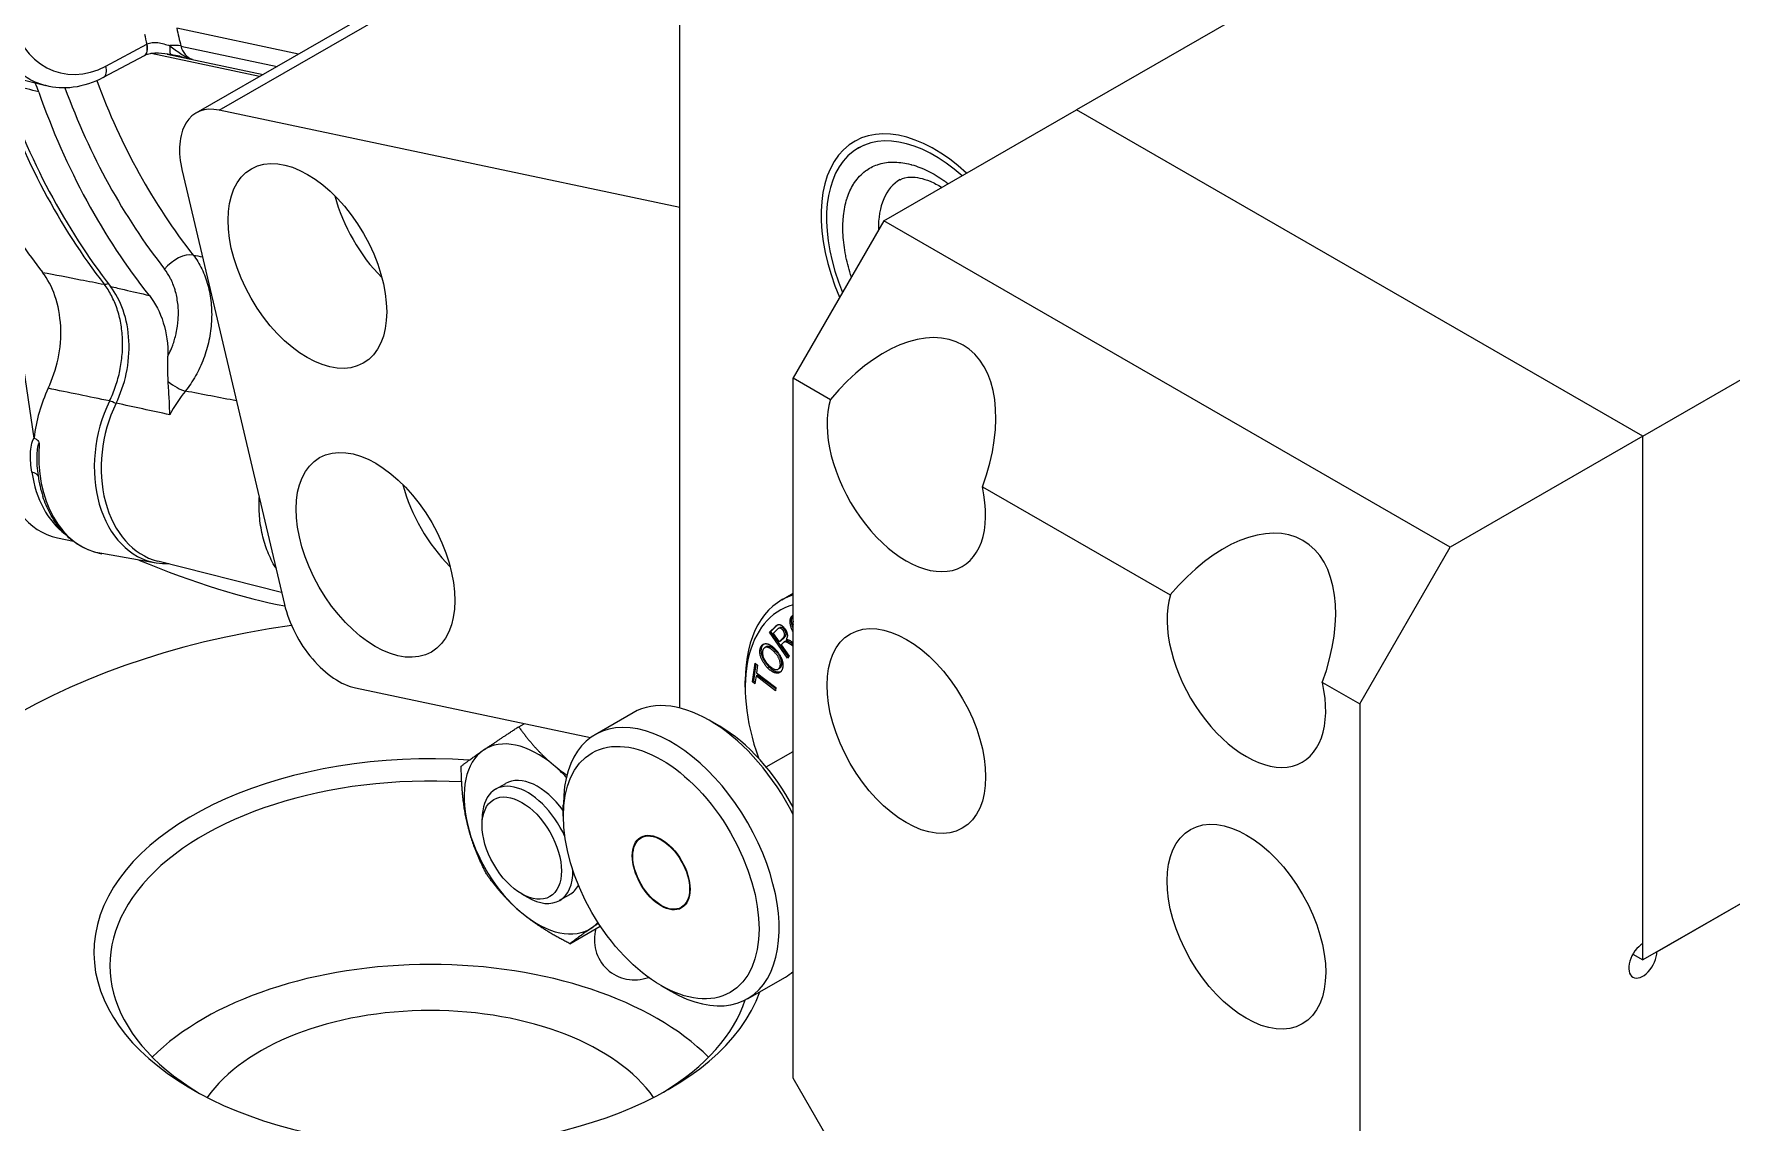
# Model space of a CAD drawing. Header units: millimetres. Extents: x 0 to 7722, y 0 to 5460.
# Drawn here: x 4449.3 to 4555.2, y 3546.8 to 3614.8 of the extents above; entities that cross this region are included whole.
import ezdxf

# ---------------------------------------------------------------- set-up
doc = ezdxf.new("R2010")
doc.units = ezdxf.units.MM
doc.header["$LTSCALE"] = 5
doc.layers.get('0').update_dxf_attribs({"linetype": 'CONTINUOUS'})

# ---------------------------------------------------------------- blocks, each defined once
blk = doc.blocks.new('RWFWFWEWEFWEFWEF')
for p, q in [((-20.86, -61.57), (-20.86, -10.03)), ((-51.03, -24.41), (-39.01, -17.49)), ((-49.6, -24.24), (-37.58, -17.31)), ((14.5, -18.13), (3.89, -24.23)), ((-56.67, -21.49), (-54.12, -20.12)), ((-44.65, -20.74), (-52.25, -19.13)), ((-70.57, -20.17), (-60.43, -22.71)), ((-54.28, -20.84), (-56.84, -22.21)), ((-47.08, -22.14), (-53.84, -20.71)), ((-52.85, -20.74), (-46.85, -22.01)), ((-51.99, -20.24), (-45.98, -21.51)), ((-20.86, -30.31), (-49.6, -24.24)), ((-8.13, -31.16), (3.89, -24.23)), ((39.24, -44.59), (3.89, -24.23)), ((39.24, -44.59), (3.89, -24.23)), ((-9.72, -26.62), (-9.38, -26.42)), ((-51.91, -28.04), (-45.53, -55.1)), ((-63.24, -30.63), (-61.16, -44.72)), ((-8.13, -31.16), (-13.79, -40.95)), ((27.22, -51.52), (-8.13, -31.16)), ((39.24, -44.59), (49.85, -38.49)), ((-13.79, -84.69), (-13.79, -40.95)), ((-13.79, -40.95), (-11.46, -42.3)), ((-56.17, -41.77), (-56.17, -41.77)), ((-61.16, -44.72), (-61.15, -44.72)), ((39.24, -44.59), (27.22, -51.52)), ((39.24, -76.27), (39.24, -44.59)), ((39.24, -77.3), (39.24, -44.59)), ((-1.97, -47.76), (9.75, -54.51)), ((-59.69, -50.95), (-58.7, -51.16)), ((21.57, -61.31), (27.22, -51.52)), ((-53.53, -52.52), (-56.93, -51.93)), ((-53.44, -52.39), (-45.71, -54.34)), ((-14.49, -54.82), (-13.79, -54.41)), ((-15.26, -56.84), (-14.89, -56.48)), ((-15.17, -56.79), (-15.26, -56.84)), ((-14.14, -58.45), (-15.26, -56.84)), ((-15.17, -56.79), (-14.8, -56.43)), ((-14.07, -58.37), (-15.17, -56.79)), ((-14.77, -56.65), (-15.03, -56.91)), ((-15.03, -56.91), (-14.66, -57.44)), ((-14.8, -56.43), (-14.89, -56.48)), ((-14.62, -56.56), (-14.71, -56.61)), ((-14.57, -57.39), (-14.33, -57.16)), ((-14.33, -57.16), (-14.42, -57.21)), ((-14.32, -56.69), (-14.41, -56.74)), ((-13.79, -56.83), (-13.79, -56.83)), ((-15.72, -57.72), (-15.81, -57.77)), ((-15.47, -57.75), (-15.56, -57.81)), ((-14.87, -58.02), (-14.96, -58.07)), ((-14.66, -57.44), (-14.42, -57.21)), ((-14.57, -57.39), (-14.66, -57.44)), ((-14.4, -57.5), (-14.53, -57.63)), ((-14.53, -57.63), (-14.03, -58.34)), ((-14.26, -57.4), (-14.35, -57.45)), ((-14.25, -57.4), (-14.34, -57.45)), ((-13.8, -57.59), (-13.89, -57.64)), ((-13.79, -57.71), (-13.89, -57.64)), ((-13.86, -57.44), (-13.79, -57.48)), ((-13.79, -57.6), (-13.8, -57.59)), ((-16.33, -59.93), (-16.16, -58.77)), ((-16.24, -59.88), (-16.09, -58.83)), ((-16.16, -58.77), (-16, -58.89)), ((-16, -58.89), (-16.07, -59.38)), ((-15.29, -59.01), (-15.38, -59.06)), ((-14.64, -59.1), (-14.73, -59.15)), ((-14.53, -58.97), (-14.62, -59.03)), ((-14.03, -58.34), (-14.14, -58.45)), ((-41.1, -60.32), (-26.44, -63.42)), ((-16.77, -60.28), (-16.77, -59.87)), ((-16.24, -59.88), (-16.33, -59.93)), ((-16.17, -60.06), (-16.33, -59.93)), ((-16.15, -59.95), (-16.24, -59.88)), ((-16.1, -59.57), (-16.17, -60.06)), ((-16.01, -59.52), (-16.1, -59.57)), ((-14.89, -60.49), (-16.1, -59.57)), ((-16.07, -59.38), (-14.86, -60.29)), ((-14.87, -60.38), (-16.01, -59.52)), ((-14.86, -60.29), (-14.89, -60.49)), ((19.24, -59.97), (21.57, -61.31)), ((21.57, -61.31), (21.57, -105.05)), ((-26.15, -63.23), (-23.77, -61.86)), ((-18.37, -62.71), (-18.99, -62.35)), ((-30.91, -62.74), (-30.57, -62.55)), ((-15.47, -65.24), (-13.79, -64.28)), ((-32.36, -66.65), (-31.72, -66.28)), ((-28.13, -68.33), (-28.13, -67.61)), ((-33.19, -68.9), (-33.19, -68.49)), ((49.85, -71.19), (39.24, -77.3)), ((49.85, -71.19), (40.13, -76.79)), ((-30.73, -73.18), (-30.37, -73.38)), ((-28.37, -73.58), (-27.73, -73.22)), ((-27.72, -76.29), (-25.82, -75.19)), ((38.62, -76.94), (39.24, -77.3)), ((-22.04, -78.89), (-21.42, -79.26)), ((-16.64, -79.74), (-14.27, -78.37)), ((-11.67, -88.37), (-13.79, -84.69))]:
    blk.add_line(p, q)
blk.add_arc((-23.69, -76.05), 2.5, 163.6552, 290.4873)
for centre, major_axis, ratio, start_param, end_param in [((-58, -15.82), (1.58, 6.08), 0.754122, 0.611702, 3.75055), ((-54.76, -19.96), (0.473, -0.881), 0.539897, 0, 1.109538), ((-15.34, 0.83), (13.13, 50.6), 0.754121, 2.169061, 2.182565), ((-54.74, -19.95), (0.469, -0.883), 0.534074, 0, 1.111838), ((-53.16, -20.42), (-1.46, -0.3), 0.405545, 5.334468, 5.34232), ((-14.39, 0.59), (-12.83, -49.13), 0.754973, 5.311819, 5.335946), ((-52.44, -19.79), (-0.171, -0.985), 0.185236, 5.195701, 6.283185), ((-142.3, -0.3), (116.21, -25.84), 0.006942, 5.594189, 5.613627), ((-53.05, -20.86), (-1.46, -0.36), 0.381861, 3.811034, 4.368595), ((-50.83, -19.63), (-0.46, -1.43), 0.78196, 5.379875, 6.276634), ((-57.31, -21.32), (0.473, -0.881), 0.539897, 0, 1.109538), ((-28.74, 3.62), (-10.6, -50.16), 0.724502, 5.406236, 5.732782), ((-28.41, 3.55), (10.6, 50.14), 0.724502, 2.262229, 2.593605), ((-65.13, -26.11), (1.49, 5.81), 0.754283, 5.565265, 5.565292), ((-65.13, -26.11), (1.49, 5.81), 0.754283, 5.436619, 5.549154), ((-24.22, 2.7), (12.92, 49.79), 0.754122, 2.297765, 2.62608), ((-24.21, 2.71), (-12.44, -47.93), 0.754121, 5.456328, 5.76151), ((-23.26, 2.46), (12.14, 46.46), 0.755022, 2.318193, 2.62115), ((-48.54, -28.75), (-2.5, 4.33), 0.578093, 5.805153, 7.37595), ((-4.97, -34.86), (-4.99, 8.67), 0.578093, 5.212086, 7.649534), ((-4.97, -34.86), (-4.75, 8.25), 0.578093, 5.239907, 7.619823), ((-3.86, -34.22), (-3.25, 5.64), 0.578093, 0, 0.813629), ((-37.74, -30.31), (3.49, -6.07), 0.578093, 4.278611, 5.146167), ((-32.46, 4.41), (-10.63, -50.3), 0.724502, 5.62001, 5.730774), ((-52.05, -34.42), (1.18, 0.93), 0.569141, 0.458398, 1.981799), ((265.21, 88.77), (-2925.75, 545.07), 0.060077, 1.473628, 1.473829), ((-56.52, -34.73), (-0.395, -0.306), 0.587477, 0.487904, 1.130462), ((-28.41, 3.56), (9.66, 45.73), 0.724502, 2.743567, 2.743568), ((-8.13, -47.48), (4.95, 8.57), 0.576978, 5.003108, 7.565197), ((-30.44, 3.98), (-9.87, -46.72), 0.724502, 5.972433, 5.972435), ((-52.46, -40.78), (1.16, -0.95), 0.344211, 4.707636, 5.649655), ((-55.93, -44.84), (-1.48, -7), 0.724502, 4.389477, 4.846408), ((-51.89, -45.7), (0.9, 4.26), 0.724502, 0.556666, 0.556837), ((-52.23, -45.63), (-0.8, -3.77), 0.724502, 3.606409, 3.60651), ((-48.24, -46.48), (-1.82, -6.79), 0.759817, 4.168466, 4.430051), ((-6.72, -46.66), (3.49, -6.07), 0.578093, 3.639173, 7.360269), ((-52.22, -45.63), (-1.45, -6.86), 0.724502, 4.380674, 6.310713), ((-51.89, -45.7), (-1.42, -6.73), 0.724502, 4.382025, 6.255658), ((-56.15, -42.63), (-0.45, 0.219), 0.224472, 4.581565, 5.524461), ((-55.59, -44.92), (-1.48, -6.99), 0.724502, 4.882539, 6.310713), ((-58.3, -44.35), (0.71, 3.38), 0.724502, 1.918332, 1.918448), ((-58.3, -44.35), (-1.4, -6.6), 0.724502, 5.185319, 6.283185), ((-56.4, -44.75), (-1.4, -6.6), 0.724502, 5.185319, 5.964652), ((-62.38, -47.32), (1.48, 0.22), 0.313961, 0.064361, 0.70272), ((-55.8, -44.87), (-1.46, -6.89), 0.724502, 5.185319, 5.388645), ((-33.49, -48.35), (3.49, -6.07), 0.578093, 4.278611, 5.146167), ((13.08, -59.69), (4.95, 8.57), 0.576978, 5.003108, 7.565197), ((-58.11, -45.59), (17.88, -8.96), 0.23465, 5.024343, 5.605067), ((-9, -64.35), (-5.49, 9.53), 0.578093, 6.163587, 7.070517), ((14.5, -58.88), (3.49, -6.07), 0.578093, 3.639173, 7.360269), ((-42.16, -55.81), (-2.5, 4.33), 0.578093, 1.092764, 2.663561), ((-9.36, -64.55), (-5.23, 9.09), 0.578093, 6.140199, 7.547705), ((-36.42, -76.84), (-36.5, 0), 0.575862, 4.952213, 8.632554), ((-19.02, -70.12), (-4.75, 8.25), 0.578093, 4.610041, 6.283185), ((-36.42, -77.65), (-37.5, 0), 0.575862, 5.50164, 8.606578), ((-29.73, -69.75), (-3.24, 5.63), 0.578093, 5.281555, 6.328752), ((-21.39, -71.48), (-4.75, 8.25), 0.578093, 2.354261, 7.070517), ((-18.39, -69.76), (4.31, -7.48), 0.578093, 1.504148, 2.354261), ((-36.42, -76.84), (-21, 0), 0.575862, 4.596691, 9.221021), ((-29.73, -69.75), (-3.24, 5.63), 0.578093, 0.045567, 1.092764), ((-29.73, -69.75), (-3.24, 5.63), 0.578093, 5.100039, 5.281555), ((-36.42, -77.65), (-20, 0), 0.575862, 4.614867, 7.039842), ((-30.36, -70.12), (-2, 3.47), 0.578093, 4.532771, 7.070517), ((-29.73, -69.75), (-2, 3.47), 0.578093, 4.898396, 6.289602), ((-29.73, -69.75), (3.24, -5.63), 0.578093, 4.234357, 5.281555), ((-30.36, -70.12), (2, -3.47), 0.578093, 5.495853, 7.083977), ((-29.73, -69.75), (2, -3.47), 0.578093, 6.276769, 6.618423), ((-29.73, -69.75), (3.24, -5.63), 0.578093, 5.281555, 6.328752), ((-29.73, -69.75), (3.24, -5.63), 0.578093, 0.045567, 0.176216), ((39.24, -77.3), (-0.62, -1.08), 0.578093, 3.925057, 8.637446), ((-36.42, -89.1), (20, 0), 0.575862, 0.520015, 2.621578), ((-19.02, -70.12), (4.75, -8.25), 0.578093, 0, 0.106216), ((-36.42, -89.1), (-15, 0), 0.575862, 3.522481, 5.902297), ((-36.42, -77.65), (20, 0), 0.575862, 5.526528, 6.09501)]:
    blk.add_ellipse(centre, major_axis=major_axis, ratio=ratio, start_param=start_param, end_param=end_param)
for centre, major_axis in [((-44.1, -33.97), (-3.49, 6.07)), ((-39.85, -52.01), (-3.49, 6.07)), ((-6.72, -63.01), (-3.49, 6.07)), ((-22.02, -71.85), (4.31, -7.48)), ((-30.72, -70.32), (1.75, -3.03)), ((14.5, -75.23), (-3.49, 6.07)), ((-22.02, -71.85), (1.27, -2.21)), ((-22.02, -71.85), (1.25, -2.17))]:
    blk.add_ellipse(centre, major_axis=major_axis, ratio=0.578093)
for points, knots in [([(-60.43, -22.71), (-60.75, -22.63), (-61.06, -22.51), (-61.36, -22.36), (-61.68, -22.19), (-61.98, -21.97), (-62.26, -21.72), (-62.54, -21.47), (-62.79, -21.18), (-63.02, -20.86), (-63.14, -20.7), (-63.24, -20.52), (-63.34, -20.35), (-63.44, -20.17), (-63.53, -19.98), (-63.62, -19.79), (-63.78, -19.41), (-63.92, -19), (-64.02, -18.57), (-64.12, -18.14), (-64.19, -17.69), (-64.22, -17.23), (-64.24, -17.01), (-64.24, -16.78), (-64.24, -16.54), (-64.24, -16.31), (-64.23, -16.07), (-64.21, -15.84), (-64.16, -15.37), (-64.09, -14.9), (-63.98, -14.44), (-63.87, -13.98), (-63.72, -13.51), (-63.55, -13.08), (-63.37, -12.64), (-63.16, -12.22), (-62.93, -11.82), (-62.81, -11.62), (-62.68, -11.43), (-62.55, -11.25), (-62.42, -11.06), (-62.29, -10.88), (-62.14, -10.71), (-62, -10.54), (-61.86, -10.38), (-61.7, -10.23), (-61.55, -10.07), (-61.39, -9.93), (-61.23, -9.79), (-60.9, -9.52), (-60.56, -9.29), (-60.21, -9.09)], [0.1917974, 0.1917974, 0.1917974, 0.1917974, 0.2498378, 0.2498378, 0.2498378, 0.3125, 0.3125, 0.3125, 0.3749511, 0.3749511, 0.3749511, 0.40625, 0.40625, 0.40625, 0.4375, 0.4375, 0.4375, 0.4999216, 0.4999216, 0.4999216, 0.5625, 0.5625, 0.5625, 0.59375, 0.59375, 0.59375, 0.6248946, 0.6248946, 0.6248946, 0.6875, 0.6875, 0.6875, 0.75, 0.75, 0.75, 0.8125, 0.8125, 0.8125, 0.84375, 0.84375, 0.84375, 0.875, 0.875, 0.875, 0.90625, 0.90625, 0.90625, 0.9375, 0.9375, 0.9375, 1, 1, 1, 1]), ([(-54.11, -20.11), (-54.01, -20.06), (-53.9, -20.03), (-53.67, -20.01), (-53.55, -20.01), (-53.3, -20.04), (-53.18, -20.07), (-52.93, -20.14), (-52.81, -20.18), (-52.68, -20.22)], [0, 0, 0, 0, 0.25, 0.25, 0.5, 0.5, 0.75, 0.75, 1, 1, 1, 1]), ([(-54.28, -20.84), (-54.28, -20.84), (-54.28, -20.84), (-54.28, -20.84), (-54.28, -20.83), (-54.28, -20.83), (-54.28, -20.83), (-54.28, -20.83), (-54.28, -20.83), (-54.27, -20.83), (-54.27, -20.83), (-54.27, -20.83)], [4.764766756, 4.764766756, 4.764766756, 4.764766756, 4.766328433, 4.766328433, 4.76789011, 4.76789011, 4.769451787, 4.769451787, 4.771013465, 4.771013465, 4.772575142, 4.772575142, 4.772575142, 4.772575142]), ([(-52.61, -20.77), (-52.87, -20.73), (-53.13, -20.7), (-53.5, -20.68), (-53.6, -20.69), (-53.78, -20.7), (-53.85, -20.71), (-53.97, -20.73), (-54.03, -20.74), (-54.15, -20.78), (-54.22, -20.8), (-54.27, -20.83)], [0, 0, 0, 0, 0.0784693, 0.0784693, 0.1105788, 0.1105788, 0.1342958, 0.1342958, 0.1539751, 0.1539751, 0.1852288, 0.1852288, 0.1852288, 0.1852288]), ([(-52.68, -20.22), (-52.57, -20.3), (-52.46, -20.38), (-52.24, -20.55), (-52.13, -20.63), (-51.9, -20.78), (-51.79, -20.85), (-51.54, -20.97), (-51.42, -21.02), (-51.29, -21.06)], [0, 0, 0, 0, 0.25, 0.25, 0.5, 0.5, 0.75, 0.75, 1, 1, 1, 1]), ([(-52.06, -20.88), (-52.02, -20.89), (-51.98, -20.9), (-51.94, -20.91), (-51.94, -20.91), (-51.93, -20.91), (-51.93, -20.91), (-51.82, -20.94), (-51.72, -20.96), (-51.61, -20.99), (-51.5, -21.01), (-51.4, -21.04), (-51.29, -21.06)], [0.3976713, 0.3976713, 0.3976713, 0.3976713, 0.4930825, 0.4930825, 0.4930825, 0.5, 0.5, 0.5, 0.7457532, 0.7457532, 0.7457532, 1, 1, 1, 1]), ([(-56.84, -22.21), (-57.43, -22.52), (-58.07, -22.73), (-59.29, -22.89), (-59.88, -22.85), (-60.43, -22.71)], [0, 0, 0, 0, 0.2294755, 0.2294755, 0.4375874, 0.4375874, 0.4375874, 0.4375874]), ([(-60.85, -23.1), (-61.35, -22.97), (-61.85, -22.85), (-62.62, -22.65), (-62.88, -22.58), (-63.15, -22.51)], [0, 0, 0, 0, 0.002252707, 0.002252707, 0.003474983, 0.003474983, 0.003474983, 0.003474983]), ([(-10.15, -34.66), (-10.29, -34.24), (-10.4, -33.82), (-10.49, -33.4), (-10.49, -33.37), (-10.5, -33.34), (-10.5, -33.32), (-10.59, -32.87), (-10.65, -32.45), (-10.67, -32.03), (-10.69, -31.64), (-10.69, -31.26), (-10.65, -30.91), (-10.65, -30.88), (-10.65, -30.86), (-10.64, -30.84), (-10.61, -30.46), (-10.53, -30.11), (-10.43, -29.78), (-10.43, -29.76), (-10.42, -29.74), (-10.41, -29.72), (-10.31, -29.41), (-10.18, -29.12), (-10.02, -28.87), (-10, -28.83), (-9.98, -28.8), (-9.95, -28.76), (-9.76, -28.48), (-9.53, -28.24), (-9.27, -28.04), (-9.05, -27.87), (-8.8, -27.74), (-8.53, -27.65), (-8.49, -27.63), (-8.45, -27.62), (-8.41, -27.61), (-8.12, -27.52), (-7.82, -27.48), (-7.49, -27.48), (-7.47, -27.49), (-7.45, -27.49), (-7.43, -27.49), (-7.11, -27.49), (-6.79, -27.54), (-6.45, -27.63), (-6.43, -27.64), (-6.41, -27.64), (-6.39, -27.65), (-6.05, -27.74), (-5.7, -27.88), (-5.36, -28.05)], [0.378396, 0.378396, 0.378396, 0.378396, 0.4335937, 0.4335937, 0.4335937, 0.4375, 0.4375, 0.4375, 0.5, 0.5, 0.5, 0.5585937, 0.5585937, 0.5585937, 0.5625, 0.5625, 0.5625, 0.6210937, 0.6210937, 0.6210937, 0.625, 0.625, 0.625, 0.6796875, 0.6796875, 0.6796875, 0.6875, 0.6875, 0.6875, 0.75, 0.75, 0.75, 0.8046875, 0.8046875, 0.8046875, 0.8125, 0.8125, 0.8125, 0.8710937, 0.8710937, 0.8710937, 0.875, 0.875, 0.875, 0.9335937, 0.9335937, 0.9335937, 0.9375, 0.9375, 0.9375, 1, 1, 1, 1]), ([(-7.1, -28.59), (-6.93, -28.48), (-6.72, -28.42), (-6.11, -28.42), (-5.7, -28.49), (-5, -28.78), (-4.76, -28.91), (-4.5, -29.07)], [3.996575, 3.996575, 3.996575, 3.996575, 4.3107343, 4.3107343, 4.6443136, 4.6443136, 4.8109453, 4.8109453, 4.8109453, 4.8109453]), ([(-5.36, -28.05), (-5.03, -28.21), (-4.7, -28.41), (-4.38, -28.64), (-4.36, -28.65), (-4.33, -28.67), (-4.31, -28.68), (-4.24, -28.73), (-4.17, -28.78), (-4.1, -28.84)], [0, 0, 0, 0, 0.05859375, 0.05859375, 0.05859375, 0.0625, 0.0625, 0.0625, 0.07448334, 0.07448334, 0.07448334, 0.07448334]), ([(-51.23, -33.29), (-51.02, -33.55), (-50.84, -33.84), (-50.61, -34.31), (-50.54, -34.48), (-50.42, -34.81), (-50.36, -34.99), (-50.21, -35.52), (-50.15, -35.89), (-50.07, -36.66), (-50.06, -37.04), (-50.11, -37.83), (-50.16, -38.23), (-50.33, -39.01), (-50.44, -39.39), (-50.65, -39.95), (-50.72, -40.14), (-50.89, -40.5), (-50.98, -40.67), (-51.27, -41.17), (-51.48, -41.49), (-51.72, -41.78)], [0, 0, 0, 0, 0.125, 0.125, 0.1875, 0.1875, 0.25, 0.25, 0.375, 0.375, 0.5, 0.5, 0.625, 0.625, 0.75, 0.75, 0.8125, 0.8125, 0.875, 0.875, 1, 1, 1, 1]), ([(-60.63, -34.37), (-59.83, -34.52), (-59.04, -34.67), (-58.25, -34.83), (-57.76, -34.92), (-57.27, -35.02), (-56.78, -35.11)], [0, 0, 0, 0, 0.003411953, 0.003411953, 0.003411953, 0.005515942, 0.005515942, 0.005515942, 0.005515942]), ([(-60.28, -41.61), (-60, -41.03), (-59.79, -40.41), (-59.52, -39.1), (-59.46, -38.41), (-59.53, -37.07), (-59.65, -36.42), (-60.04, -35.28), (-60.31, -34.79), (-60.63, -34.37)], [-0.8064063, -0.8064063, -0.8064063, -0.8064063, -0.6107114, -0.6107114, -0.4032729, -0.4032729, -0.1957704, -0.1957704, 0, 0, 0, 0]), ([(-52.8, -39.6), (-52.77, -39.55), (-52.75, -39.49), (-52.72, -39.44), (-52.66, -39.3), (-52.6, -39.17), (-52.54, -39.03), (-52.53, -38.99), (-52.52, -38.95), (-52.5, -38.92), (-52.42, -38.68), (-52.35, -38.44), (-52.29, -38.2), (-52.29, -38.19), (-52.29, -38.18), (-52.29, -38.17), (-52.26, -38.02), (-52.23, -37.87), (-52.21, -37.73), (-52.19, -37.63), (-52.18, -37.54), (-52.18, -37.45), (-52.17, -37.39), (-52.17, -37.34), (-52.16, -37.28), (-52.15, -37.14), (-52.15, -36.99), (-52.15, -36.84), (-52.15, -36.8), (-52.15, -36.76), (-52.15, -36.71), (-52.16, -36.61), (-52.16, -36.51), (-52.17, -36.41), (-52.19, -36.27), (-52.21, -36.13), (-52.23, -36), (-52.23, -35.99), (-52.23, -35.99), (-52.23, -35.98), (-52.26, -35.85), (-52.29, -35.71), (-52.32, -35.58), (-52.35, -35.49), (-52.37, -35.41), (-52.4, -35.33), (-52.42, -35.28), (-52.43, -35.23), (-52.45, -35.19), (-52.5, -35.06), (-52.55, -34.94), (-52.61, -34.82), (-52.62, -34.79), (-52.64, -34.75), (-52.66, -34.71), (-52.76, -34.52), (-52.88, -34.34), (-53.01, -34.18)], [0, 0, 0, 0, 0.030689, 0.030689, 0.030689, 0.105262, 0.105262, 0.105262, 0.125, 0.125, 0.125, 0.25, 0.25, 0.25, 0.254374, 0.254374, 0.254374, 0.328935, 0.328935, 0.328935, 0.375, 0.375, 0.375, 0.403495, 0.403495, 0.403495, 0.478067, 0.478067, 0.478067, 0.5, 0.5, 0.5, 0.552626, 0.552626, 0.552626, 0.625, 0.625, 0.625, 0.627188, 0.627188, 0.627188, 0.701758, 0.701758, 0.701758, 0.75, 0.75, 0.75, 0.776302, 0.776302, 0.776302, 0.850881, 0.850881, 0.850881, 0.875, 0.875, 0.875, 1, 1, 1, 1]), ([(-56.44, -42.4), (-56.3, -42.1), (-56.17, -41.8), (-56.07, -41.48), (-56.01, -41.32), (-55.96, -41.16), (-55.92, -41), (-55.87, -40.84), (-55.83, -40.67), (-55.8, -40.51), (-55.77, -40.34), (-55.74, -40.17), (-55.71, -40), (-55.69, -39.84), (-55.67, -39.67), (-55.66, -39.5), (-55.64, -39.34), (-55.63, -39.17), (-55.63, -39), (-55.63, -38.84), (-55.63, -38.68), (-55.64, -38.51), (-55.64, -38.35), (-55.66, -38.18), (-55.68, -38.02), (-55.69, -37.86), (-55.72, -37.7), (-55.75, -37.54), (-55.77, -37.39), (-55.81, -37.23), (-55.85, -37.08), (-55.88, -36.94), (-55.93, -36.79), (-55.97, -36.65), (-55.98, -36.64), (-55.98, -36.64), (-55.98, -36.64), (-56.03, -36.49), (-56.08, -36.35), (-56.14, -36.22), (-56.2, -36.08), (-56.26, -35.95), (-56.33, -35.82), (-56.46, -35.56), (-56.61, -35.33), (-56.78, -35.11)], [0, 0, 0, 0, 0.125345, 0.125345, 0.125345, 0.187972, 0.187972, 0.187972, 0.25, 0.25, 0.25, 0.312974, 0.312974, 0.312974, 0.375676, 0.375676, 0.375676, 0.438376, 0.438376, 0.438376, 0.5, 0.5, 0.5, 0.563418, 0.563418, 0.563418, 0.626121, 0.626121, 0.626121, 0.688821, 0.688821, 0.688821, 0.75, 0.75, 0.75, 0.751338, 0.751338, 0.751338, 0.813531, 0.813531, 0.813531, 0.875546, 0.875546, 0.875546, 1, 1, 1, 1]), ([(-56.04, -42.54), (-55.76, -41.97), (-55.54, -41.34), (-55.26, -40.02), (-55.2, -39.32), (-55.27, -37.97), (-55.39, -37.32), (-55.79, -36.17), (-56.06, -35.67), (-56.38, -35.25)], [0, 0, 0, 0, 0.1973729, 0.1973729, 0.4068221, 0.4068221, 0.6162305, 0.6162305, 0.8135809, 0.8135809, 0.8135809, 0.8135809]), ([(-56.38, -35.25), (-56.1, -35.31), (-55.81, -35.38), (-55.53, -35.45), (-55.01, -35.57), (-54.49, -35.69), (-53.96, -35.81)], [0.00100052, 0.00100052, 0.00100052, 0.00100052, 0.002318177, 0.002318177, 0.002318177, 0.00471967, 0.00471967, 0.00471967, 0.00471967]), ([(-53.96, -35.81), (-53.58, -36.29), (-53.29, -36.87), (-52.89, -38.16), (-52.79, -38.87), (-52.8, -39.6)], [0, 0, 0, 0, 0.2236915, 0.2236915, 0.4473847, 0.4473847, 0.4473847, 0.4473847]), ([(-52.79, -41.18), (-52.8, -40.92), (-52.81, -40.66), (-52.81, -40.13), (-52.81, -39.86), (-52.8, -39.6)], [-0.1593725, -0.1593725, -0.1593725, -0.1593725, -0.0797124, -0.0797124, 0, 0, 0, 0]), ([(-52.69, -43.26), (-52.69, -42.94), (-52.7, -42.61), (-52.72, -42.26), (-52.74, -41.92), (-52.77, -41.56), (-52.79, -41.18)], [0, 0, 0, 0, 0.5, 0.5, 0.5, 1, 1, 1, 1]), ([(-61.3, -46.85), (-61.36, -46.45), (-61.39, -46.07), (-61.37, -45.51), (-61.35, -45.32), (-61.29, -44.99), (-61.23, -44.83), (-61.15, -44.72)], [0, 0, 0, 0, 0.5, 0.5, 0.75, 0.75, 1, 1, 1, 1]), ([(-61.15, -44.72), (-61.08, -44.74), (-61.02, -44.78), (-60.93, -44.86), (-60.91, -44.89), (-60.86, -44.96), (-60.84, -45), (-60.83, -45.05)], [0, 0, 0, 0, 0.5, 0.5, 0.75, 0.75, 1, 1, 1, 1]), ([(-60.83, -45.05), (-60.84, -45.04), (-60.85, -45.04), (-60.86, -45.05), (-60.86, -45.05), (-60.87, -45.06), (-60.87, -45.06), (-60.87, -45.06), (-60.88, -45.07), (-60.88, -45.07), (-60.88, -45.08), (-60.88, -45.08), (-60.89, -45.09), (-60.89, -45.09), (-60.89, -45.09), (-60.89, -45.1), (-60.89, -45.1), (-60.9, -45.11), (-60.9, -45.11), (-60.9, -45.12), (-60.91, -45.14), (-60.91, -45.15), (-60.91, -45.16), (-60.92, -45.18), (-60.92, -45.19), (-60.92, -45.2), (-60.93, -45.21), (-60.93, -45.21), (-60.93, -45.22), (-60.93, -45.22), (-60.93, -45.22), (-60.93, -45.23), (-60.93, -45.23), (-60.93, -45.23), (-60.94, -45.25), (-60.94, -45.27), (-60.94, -45.29), (-60.94, -45.29), (-60.94, -45.29), (-60.94, -45.3), (-60.95, -45.31), (-60.95, -45.33), (-60.95, -45.35), (-60.96, -45.37), (-60.96, -45.39), (-60.96, -45.42), (-60.96, -45.44), (-60.97, -45.47), (-60.97, -45.49), (-60.97, -45.51), (-60.97, -45.53), (-60.97, -45.54), (-60.98, -45.64), (-60.99, -45.73), (-60.99, -45.83), (-60.99, -45.89), (-60.99, -45.96), (-60.99, -46.02), (-60.99, -46.06), (-60.99, -46.1), (-60.99, -46.13), (-60.99, -46.24), (-60.98, -46.34), (-60.98, -46.44), (-60.96, -46.65), (-60.94, -46.86), (-60.91, -47.07)], [0, 0, 0, 0, 0.020983, 0.020983, 0.020983, 0.03125, 0.03125, 0.03125, 0.039062, 0.039062, 0.039062, 0.047119, 0.047119, 0.047119, 0.052959, 0.052959, 0.052959, 0.0625, 0.0625, 0.0625, 0.081055, 0.081055, 0.081055, 0.103027, 0.103027, 0.103027, 0.114014, 0.114014, 0.114014, 0.119507, 0.119507, 0.119507, 0.125, 0.125, 0.125, 0.150712, 0.150712, 0.150712, 0.15625, 0.15625, 0.15625, 0.179687, 0.179687, 0.179687, 0.214844, 0.214844, 0.214844, 0.25, 0.25, 0.25, 0.274786, 0.274786, 0.274786, 0.410639, 0.410639, 0.410639, 0.5, 0.5, 0.5, 0.553767, 0.553767, 0.553767, 0.700393, 0.700393, 0.700393, 1, 1, 1, 1]), ([(-56.93, -51.93), (-57.26, -51.88), (-57.59, -51.78), (-58.21, -51.5), (-58.5, -51.32), (-59.05, -50.89), (-59.31, -50.64), (-59.77, -50.08), (-59.97, -49.77), (-60.33, -49.1), (-60.48, -48.74), (-60.61, -48.36)], [3.6899688, 3.6899688, 3.6899688, 3.6899688, 3.8743824, 3.8743824, 4.058796, 4.058796, 4.2432096, 4.2432096, 4.4276232, 4.4276232, 4.6120368, 4.6120368, 4.6120368, 4.6120368]), ([(-46.06, -52.83), (-46.12, -52.74), (-46.18, -52.65), (-46.23, -52.56), (-46.31, -52.4), (-46.39, -52.24), (-46.47, -52.08), (-46.61, -51.75), (-46.74, -51.4), (-46.84, -51.03), (-46.89, -50.85), (-46.93, -50.66), (-46.97, -50.47), (-47, -50.28), (-47.03, -50.08), (-47.06, -49.89), (-47.1, -49.5), (-47.12, -49.1), (-47.11, -48.69), (-47.11, -48.6), (-47.11, -48.52), (-47.1, -48.43)], [0.4499108, 0.4499108, 0.4499108, 0.4499108, 0.46875, 0.46875, 0.46875, 0.4999009, 0.4999009, 0.4999009, 0.5625, 0.5625, 0.5625, 0.59375, 0.59375, 0.59375, 0.6249901, 0.6249901, 0.6249901, 0.6875, 0.6875, 0.6875, 0.7008453, 0.7008453, 0.7008453, 0.7008453]), ([(-13.79, -56.83), (-13.8, -56.81), (-13.82, -56.77), (-13.85, -56.71), (-13.87, -56.64), (-13.9, -56.58), (-13.92, -56.52), (-13.93, -56.46), (-13.95, -56.4), (-13.96, -56.34), (-13.97, -56.28), (-13.97, -56.22), (-13.97, -56.17), (-13.97, -56.12), (-13.97, -56.07), (-13.96, -56.03), (-13.95, -55.99), (-13.93, -55.95), (-13.92, -55.91), (-13.9, -55.88), (-13.87, -55.85), (-13.85, -55.82), (-13.82, -55.79), (-13.8, -55.78), (-13.79, -55.77), (-13.79, -55.77)], [0, 0, 0, 0, 0.0461506, 0.0913405, 0.135793, 0.1794691, 0.2229806, 0.2657771, 0.3084822, 0.3512629, 0.3932601, 0.4344384, 0.4750145, 0.5148902, 0.5542768, 0.5938573, 0.6336292, 0.6735891, 0.7135959, 0.7536793, 0.7934942, 0.8337602, 0.8744396, 0.9155544, 0.9163264, 0.9163264, 0.9163264, 0.9163264]), ([(-13.79, -56.58), (-13.79, -56.56), (-13.81, -56.52), (-13.83, -56.47), (-13.84, -56.41), (-13.86, -56.35), (-13.87, -56.29), (-13.88, -56.23), (-13.88, -56.17), (-13.89, -56.12), (-13.88, -56.07), (-13.88, -56.02), (-13.87, -55.98), (-13.86, -55.94), (-13.84, -55.9), (-13.83, -55.86), (-13.81, -55.83), (-13.79, -55.81), (-13.79, -55.8)], [0.1440571, 0.1440571, 0.1440571, 0.1440571, 0.1794691, 0.2229806, 0.2657771, 0.3084822, 0.3512629, 0.3932601, 0.4344384, 0.4750145, 0.5148902, 0.5542768, 0.5938573, 0.6336292, 0.6735891, 0.7135959, 0.7536793, 0.7854005, 0.7854005, 0.7854005, 0.7854005]), ([(-14.89, -56.48), (-14.88, -56.47), (-14.87, -56.45), (-14.84, -56.43), (-14.81, -56.41), (-14.79, -56.39), (-14.76, -56.38), (-14.74, -56.37), (-14.72, -56.36), (-14.69, -56.36), (-14.65, -56.35), (-14.6, -56.37), (-14.55, -56.39), (-14.49, -56.42), (-14.44, -56.46), (-14.39, -56.51), (-14.34, -56.57), (-14.31, -56.61), (-14.29, -56.63)], [0, 0, 0, 0, 0.06328, 0.12241, 0.177995, 0.229764, 0.277789, 0.322516, 0.363568, 0.40163, 0.473211, 0.544145, 0.616433, 0.692154, 0.76892, 0.844914, 0.921469, 1, 1, 1, 1]), ([(-14.8, -56.43), (-14.79, -56.42), (-14.78, -56.4), (-14.75, -56.38), (-14.74, -56.37), (-14.73, -56.37)], [0, 0, 0, 0, 0.0632805, 0.1224105, 0.1540432, 0.1540432, 0.1540432, 0.1540432]), ([(-14.41, -56.74), (-14.41, -56.73), (-14.42, -56.71), (-14.45, -56.69), (-14.47, -56.67), (-14.49, -56.65), (-14.51, -56.63), (-14.53, -56.61), (-14.56, -56.6), (-14.58, -56.59), (-14.6, -56.59), (-14.63, -56.58), (-14.65, -56.59), (-14.67, -56.59), (-14.7, -56.6), (-14.72, -56.62), (-14.74, -56.63), (-14.76, -56.65), (-14.77, -56.65)], [0, 0, 0, 0, 0.057429, 0.111686, 0.165204, 0.218217, 0.270276, 0.322842, 0.376739, 0.432302, 0.489875, 0.549633, 0.612547, 0.679897, 0.751989, 0.8286, 0.911401, 1, 1, 1, 1]), ([(-14.32, -56.69), (-14.32, -56.68), (-14.34, -56.66), (-14.36, -56.64), (-14.38, -56.61), (-14.4, -56.59), (-14.42, -56.58), (-14.44, -56.56), (-14.47, -56.55), (-14.49, -56.54), (-14.51, -56.54), (-14.54, -56.53), (-14.56, -56.54), (-14.58, -56.54), (-14.6, -56.55), (-14.61, -56.55), (-14.62, -56.56)], [0, 0, 0, 0, 0.057429, 0.1116857, 0.1652037, 0.2182166, 0.2702763, 0.3228418, 0.3767385, 0.4323016, 0.4898751, 0.5496333, 0.6125471, 0.6798967, 0.7519892, 0.7912963, 0.7912963, 0.7912963, 0.7912963]), ([(-14.42, -57.21), (-14.41, -57.2), (-14.39, -57.18), (-14.36, -57.14), (-14.34, -57.1), (-14.32, -57.07), (-14.32, -57.03), (-14.31, -56.99), (-14.32, -56.95), (-14.33, -56.91), (-14.34, -56.86), (-14.36, -56.82), (-14.38, -56.78), (-14.4, -56.75), (-14.41, -56.74)], [0, 0, 0, 0, 0.12717, 0.239195, 0.338372, 0.424783, 0.502247, 0.576182, 0.647858, 0.719799, 0.790999, 0.860055, 0.929264, 1, 1, 1, 1]), ([(-14.33, -57.16), (-14.32, -57.15), (-14.3, -57.12), (-14.27, -57.09), (-14.25, -57.05), (-14.23, -57.02), (-14.23, -56.98), (-14.22, -56.94), (-14.23, -56.9), (-14.24, -56.85), (-14.25, -56.81), (-14.27, -56.77), (-14.29, -56.73), (-14.31, -56.7), (-14.32, -56.69)], [0, 0, 0, 0, 0.12717, 0.239195, 0.338372, 0.424783, 0.502247, 0.576182, 0.647858, 0.719799, 0.790999, 0.860055, 0.929264, 1, 1, 1, 1]), ([(-14.29, -56.63), (-14.28, -56.64), (-14.26, -56.67), (-14.24, -56.71), (-14.22, -56.76), (-14.2, -56.8), (-14.18, -56.84), (-14.17, -56.89), (-14.16, -56.93), (-14.15, -56.97), (-14.14, -57.02), (-14.14, -57.06), (-14.15, -57.1), (-14.15, -57.14), (-14.17, -57.18), (-14.18, -57.22), (-14.2, -57.26), (-14.21, -57.28), (-14.22, -57.3)], [0, 0, 0, 0, 0.06021, 0.118521, 0.175229, 0.231126, 0.286171, 0.341651, 0.397323, 0.454606, 0.513193, 0.573353, 0.635726, 0.700886, 0.76959, 0.84205, 0.918982, 1, 1, 1, 1]), ([(-13.79, -56.15), (-13.79, -56.15), (-13.79, -56.17), (-13.8, -56.21), (-13.8, -56.27), (-13.8, -56.32), (-13.79, -56.36), (-13.79, -56.38)], [0.3791089, 0.3791089, 0.3791089, 0.3791089, 0.3983682, 0.4561422, 0.5149719, 0.575208, 0.6191991, 0.6191991, 0.6191991, 0.6191991]), ([(-15.38, -59.06), (-15.41, -59.03), (-15.46, -58.98), (-15.53, -58.89), (-15.59, -58.8), (-15.65, -58.72), (-15.7, -58.63), (-15.74, -58.54), (-15.78, -58.46), (-15.81, -58.37), (-15.84, -58.28), (-15.85, -58.2), (-15.86, -58.12), (-15.87, -58.04), (-15.86, -57.97), (-15.85, -57.9), (-15.83, -57.83), (-15.82, -57.79), (-15.81, -57.77)], [0, 0, 0, 0, 0.075265, 0.14657, 0.214534, 0.279657, 0.342509, 0.403627, 0.464055, 0.524029, 0.583286, 0.641479, 0.698791, 0.756351, 0.814557, 0.874149, 0.935964, 1, 1, 1, 1]), ([(-15.81, -57.77), (-15.8, -57.76), (-15.79, -57.73), (-15.77, -57.7), (-15.74, -57.66), (-15.72, -57.64), (-15.69, -57.61), (-15.66, -57.59), (-15.62, -57.58), (-15.59, -57.56), (-15.55, -57.56), (-15.51, -57.55), (-15.48, -57.55), (-15.43, -57.56), (-15.39, -57.56), (-15.35, -57.58), (-15.31, -57.59), (-15.26, -57.62), (-15.21, -57.64), (-15.17, -57.67), (-15.12, -57.7), (-15.07, -57.74), (-15.03, -57.78), (-14.98, -57.82), (-14.93, -57.86), (-14.9, -57.9), (-14.88, -57.91)], [0, 0, 0, 0, 0.043133, 0.085299, 0.126664, 0.167617, 0.208293, 0.248612, 0.289247, 0.329817, 0.370186, 0.410257, 0.449803, 0.48927, 0.528853, 0.568786, 0.609263, 0.650466, 0.69215, 0.734036, 0.776449, 0.819456, 0.863201, 0.907611, 0.953241, 1, 1, 1, 1]), ([(-15.29, -59.01), (-15.32, -58.98), (-15.37, -58.92), (-15.44, -58.84), (-15.5, -58.75), (-15.56, -58.67), (-15.61, -58.58), (-15.65, -58.49), (-15.69, -58.4), (-15.72, -58.32), (-15.75, -58.23), (-15.76, -58.15), (-15.77, -58.07), (-15.78, -57.99), (-15.77, -57.92), (-15.76, -57.85), (-15.74, -57.78), (-15.73, -57.74), (-15.72, -57.72)], [0, 0, 0, 0, 0.075265, 0.14657, 0.214534, 0.279657, 0.342509, 0.403627, 0.464055, 0.524029, 0.583286, 0.641479, 0.698791, 0.756351, 0.814557, 0.874149, 0.935964, 1, 1, 1, 1]), ([(-15.72, -57.72), (-15.71, -57.7), (-15.7, -57.68), (-15.68, -57.64), (-15.65, -57.61), (-15.63, -57.59), (-15.62, -57.58), (-15.61, -57.57)], [0, 0, 0, 0, 0.0431329, 0.085299, 0.1266643, 0.1676166, 0.1886125, 0.1886125, 0.1886125, 0.1886125]), ([(-15.66, -57.92), (-15.67, -57.94), (-15.68, -57.97), (-15.69, -58.01), (-15.7, -58.06), (-15.7, -58.11), (-15.7, -58.16), (-15.69, -58.22), (-15.68, -58.28), (-15.67, -58.34), (-15.65, -58.41), (-15.62, -58.47), (-15.58, -58.54), (-15.54, -58.61), (-15.49, -58.68), (-15.44, -58.75), (-15.37, -58.83), (-15.33, -58.87), (-15.31, -58.9)], [0, 0, 0, 0, 0.056283, 0.110902, 0.164521, 0.217626, 0.270634, 0.324165, 0.378684, 0.434708, 0.492202, 0.551732, 0.614402, 0.680996, 0.751978, 0.828691, 0.911152, 1, 1, 1, 1]), ([(-14.96, -58.07), (-14.97, -58.06), (-15, -58.03), (-15.03, -58), (-15.07, -57.96), (-15.11, -57.93), (-15.15, -57.9), (-15.18, -57.88), (-15.22, -57.85), (-15.25, -57.83), (-15.29, -57.81), (-15.32, -57.8), (-15.35, -57.79), (-15.39, -57.78), (-15.42, -57.78), (-15.45, -57.78), (-15.47, -57.78), (-15.5, -57.78), (-15.53, -57.79), (-15.55, -57.8), (-15.57, -57.81), (-15.59, -57.83), (-15.61, -57.85), (-15.63, -57.87), (-15.65, -57.9), (-15.66, -57.91), (-15.66, -57.92)], [0, 0, 0, 0, 0.050478, 0.09937, 0.146911, 0.193296, 0.238063, 0.282105, 0.325238, 0.367472, 0.408881, 0.449402, 0.489165, 0.528407, 0.567323, 0.605819, 0.64474, 0.684029, 0.723168, 0.76237, 0.800932, 0.840138, 0.879088, 0.918656, 0.959064, 1, 1, 1, 1]), ([(-14.87, -58.02), (-14.88, -58.01), (-14.91, -57.98), (-14.94, -57.94), (-14.98, -57.91), (-15.02, -57.88), (-15.06, -57.85), (-15.09, -57.82), (-15.13, -57.8), (-15.16, -57.78), (-15.2, -57.76), (-15.23, -57.75), (-15.26, -57.74), (-15.3, -57.73), (-15.33, -57.72), (-15.36, -57.72), (-15.38, -57.72), (-15.41, -57.73), (-15.44, -57.74), (-15.46, -57.75), (-15.47, -57.75), (-15.47, -57.75)], [0, 0, 0, 0, 0.0504778, 0.0993705, 0.1469108, 0.1932962, 0.2380628, 0.2821047, 0.3252381, 0.3674716, 0.4088811, 0.449402, 0.4891654, 0.5284065, 0.567323, 0.6058187, 0.6447396, 0.6840288, 0.7231678, 0.7623696, 0.7797127, 0.7797127, 0.7797127, 0.7797127]), ([(-14.62, -59.03), (-14.62, -59.01), (-14.6, -58.98), (-14.59, -58.93), (-14.58, -58.88), (-14.58, -58.83), (-14.59, -58.77), (-14.59, -58.72), (-14.61, -58.66), (-14.62, -58.59), (-14.65, -58.53), (-14.68, -58.46), (-14.71, -58.4), (-14.75, -58.33), (-14.79, -58.27), (-14.84, -58.2), (-14.9, -58.14), (-14.94, -58.1), (-14.96, -58.07)], [0, 0, 0, 0, 0.06132, 0.120272, 0.17774, 0.234188, 0.290058, 0.3462, 0.40356, 0.462433, 0.522164, 0.582865, 0.644953, 0.709421, 0.776591, 0.847022, 0.921435, 1, 1, 1, 1]), ([(-14.88, -57.91), (-14.87, -57.93), (-14.84, -57.96), (-14.79, -58.02), (-14.75, -58.07), (-14.71, -58.13), (-14.67, -58.18), (-14.63, -58.24), (-14.6, -58.3), (-14.57, -58.36), (-14.54, -58.41), (-14.51, -58.47), (-14.49, -58.53), (-14.47, -58.59), (-14.45, -58.64), (-14.44, -58.7), (-14.43, -58.76), (-14.42, -58.81), (-14.42, -58.86), (-14.42, -58.91), (-14.42, -58.96), (-14.43, -59.01), (-14.44, -59.06), (-14.45, -59.1), (-14.46, -59.14), (-14.47, -59.17), (-14.48, -59.18)], [0, 0, 0, 0, 0.0476, 0.093853, 0.139258, 0.183618, 0.227408, 0.270628, 0.313672, 0.356264, 0.398476, 0.439701, 0.480145, 0.520027, 0.559831, 0.599539, 0.639382, 0.679594, 0.719847, 0.75995, 0.79957, 0.839213, 0.87883, 0.918815, 0.959058, 1, 1, 1, 1]), ([(-14.53, -58.97), (-14.53, -58.96), (-14.51, -58.93), (-14.5, -58.88), (-14.49, -58.83), (-14.49, -58.78), (-14.5, -58.72), (-14.5, -58.66), (-14.52, -58.6), (-14.53, -58.54), (-14.56, -58.48), (-14.59, -58.41), (-14.62, -58.35), (-14.66, -58.28), (-14.7, -58.22), (-14.75, -58.15), (-14.81, -58.09), (-14.85, -58.04), (-14.87, -58.02)], [0, 0, 0, 0, 0.06132, 0.120272, 0.17774, 0.234188, 0.290058, 0.3462, 0.40356, 0.462433, 0.522164, 0.582865, 0.644953, 0.709421, 0.776591, 0.847022, 0.921435, 1, 1, 1, 1]), ([(-14.34, -57.45), (-14.34, -57.45), (-14.35, -57.46), (-14.37, -57.47), (-14.38, -57.48), (-14.4, -57.5), (-14.4, -57.5)], [0, 0, 0, 0, 0.179832, 0.405355, 0.678148, 1, 1, 1, 1]), ([(-13.89, -57.64), (-13.9, -57.63), (-13.93, -57.62), (-13.96, -57.59), (-13.99, -57.57), (-14.02, -57.56), (-14.05, -57.54), (-14.08, -57.52), (-14.1, -57.51), (-14.13, -57.49), (-14.16, -57.48), (-14.2, -57.46), (-14.23, -57.45), (-14.26, -57.44), (-14.28, -57.44), (-14.3, -57.44), (-14.32, -57.44), (-14.33, -57.45), (-14.34, -57.45)], [0, 0, 0, 0, 0.079381, 0.15389, 0.223746, 0.290099, 0.351599, 0.408261, 0.460866, 0.509424, 0.596639, 0.673876, 0.741005, 0.799103, 0.851922, 0.902793, 0.952035, 1, 1, 1, 1]), ([(-13.8, -57.59), (-13.81, -57.58), (-13.84, -57.56), (-13.87, -57.54), (-13.9, -57.52), (-13.93, -57.5), (-13.96, -57.49), (-13.99, -57.47), (-14.01, -57.46), (-14.04, -57.44), (-14.07, -57.42), (-14.11, -57.41), (-14.14, -57.4), (-14.17, -57.39), (-14.19, -57.39), (-14.21, -57.39), (-14.23, -57.39), (-14.24, -57.4), (-14.25, -57.4)], [0, 0, 0, 0, 0.079381, 0.15389, 0.223746, 0.290099, 0.351599, 0.408261, 0.460866, 0.509424, 0.596639, 0.673876, 0.741005, 0.799103, 0.851922, 0.902793, 0.952035, 1, 1, 1, 1]), ([(-14.22, -57.3), (-14.21, -57.3), (-14.19, -57.3), (-14.16, -57.3), (-14.13, -57.3), (-14.11, -57.31), (-14.1, -57.31)], [0, 0, 0, 0, 0.293749, 0.557771, 0.792667, 1, 1, 1, 1]), ([(-14.1, -57.31), (-14.08, -57.32), (-14.04, -57.33), (-13.98, -57.36), (-13.92, -57.39), (-13.88, -57.42), (-13.86, -57.44)], [0, 0, 0, 0, 0.23276, 0.47677, 0.732187, 1, 1, 1, 1]), ([(-14.48, -59.18), (-14.48, -59.19), (-14.49, -59.22), (-14.52, -59.26), (-14.54, -59.29), (-14.57, -59.32), (-14.6, -59.34), (-14.63, -59.36), (-14.66, -59.37), (-14.7, -59.39), (-14.74, -59.39), (-14.77, -59.4), (-14.81, -59.4), (-14.85, -59.39), (-14.9, -59.38), (-14.94, -59.37), (-14.98, -59.35), (-15.03, -59.33), (-15.07, -59.31), (-15.12, -59.28), (-15.16, -59.25), (-15.21, -59.22), (-15.25, -59.18), (-15.3, -59.14), (-15.34, -59.1), (-15.37, -59.07), (-15.38, -59.06)], [0, 0, 0, 0, 0.044861, 0.088746, 0.131659, 0.173963, 0.215711, 0.257254, 0.298793, 0.340438, 0.381926, 0.42296, 0.463479, 0.503661, 0.544, 0.584717, 0.625748, 0.66754, 0.709453, 0.750995, 0.792389, 0.833568, 0.874884, 0.916137, 0.95804, 1, 1, 1, 1]), ([(-15.31, -58.9), (-15.29, -58.92), (-15.25, -58.96), (-15.19, -59.01), (-15.14, -59.05), (-15.08, -59.09), (-15.03, -59.12), (-14.98, -59.15), (-14.93, -59.16), (-14.89, -59.17), (-14.84, -59.18), (-14.8, -59.17), (-14.76, -59.17), (-14.73, -59.15), (-14.7, -59.13), (-14.67, -59.1), (-14.64, -59.07), (-14.63, -59.04), (-14.62, -59.03)], [0, 0, 0, 0, 0.075705, 0.147821, 0.216492, 0.282372, 0.346204, 0.408281, 0.46961, 0.530546, 0.590733, 0.649062, 0.706336, 0.763393, 0.82064, 0.878679, 0.938256, 1, 1, 1, 1]), ([(-14.58, -59.32), (-14.59, -59.33), (-14.61, -59.33), (-14.65, -59.34), (-14.68, -59.34), (-14.72, -59.34), (-14.77, -59.34), (-14.81, -59.33), (-14.85, -59.32), (-14.89, -59.3), (-14.94, -59.28), (-14.98, -59.25), (-15.03, -59.23), (-15.07, -59.2), (-15.12, -59.16), (-15.16, -59.13), (-15.21, -59.09), (-15.25, -59.05), (-15.28, -59.02), (-15.29, -59.01)], [0.3076925, 0.3076925, 0.3076925, 0.3076925, 0.3404384, 0.381926, 0.4229597, 0.4634794, 0.5036611, 0.5440005, 0.5847169, 0.6257482, 0.66754, 0.7094533, 0.7509948, 0.7923887, 0.8335681, 0.8748844, 0.9161368, 0.9580405, 1, 1, 1, 1]), ([(-14.64, -59.1), (-14.63, -59.09), (-14.61, -59.08), (-14.58, -59.05), (-14.55, -59.02), (-14.54, -58.99), (-14.53, -58.97)], [0.7667862, 0.7667862, 0.7667862, 0.7667862, 0.82064, 0.878679, 0.9382561, 1, 1, 1, 1])]:
    blk.add_open_spline(points, degree=3, knots=knots)
for points in [[(-52.06, -20.88), (-52.24, -20.84), (-52.43, -20.81), (-52.61, -20.77)], [(-56.44, -42.4), (-57.72, -42.14), (-59, -41.87), (-60.28, -41.61)], [(-48.53, -42.39), (-49.59, -42.19), (-50.65, -41.99), (-51.72, -41.78)], [(-52.69, -43.26), (-53.81, -43.02), (-54.92, -42.78), (-56.04, -42.54)], [(-47.11, -48.79), (-47.11, -48.79), (-47.11, -48.79), (-47.11, -48.79)], [(-47.08, -49.59), (-47.08, -49.59), (-47.08, -49.59), (-47.08, -49.59)], [(-47.07, -49.78), (-47.07, -49.78), (-47.07, -49.78), (-47.07, -49.78)], [(-52.74, -52.57), (-53, -52.58), (-53.27, -52.56), (-53.53, -52.52)], [(-13.79, -56.84), (-13.79, -56.84), (-13.79, -56.83), (-13.79, -56.83)], [(-14.25, -57.4), (-14.25, -57.4), (-14.25, -57.4), (-14.26, -57.4)]]:
    blk.add_open_spline(points, degree=3)
for points, weights in [([(-33.12, -64.21), (-32.28, -63.64), (-30.91, -62.74)], [1, 1.0379548493, 1]), ([(-30.91, -62.74), (-29.93, -64.13), (-28.73, -65.14)], [1, 1.0379548493, 1]), ([(-34.5, -65.2), (-33.95, -64.78), (-33.12, -64.21)], [1, 1.0379548493, 1]), ([(-34.11, -68.82), (-34.48, -67.25), (-34.5, -65.2)], [1, 1.0379548493, 1]), ([(-28.73, -65.14), (-28.34, -65.46), (-27.91, -65.76)], [1, 1.01196760805, 1.01638816242]), ([(-32.9, -71.97), (-33.74, -70.4), (-34.11, -68.82)], [1, 1.0379548493, 1]), ([(-30.72, -74.37), (-31.92, -73.36), (-32.9, -71.97)], [1, 1.0379548493, 1]), ([(-27.72, -76.29), (-29.52, -75.37), (-30.72, -74.37)], [1, 1.0379548493, 1]), ([(-25.93, -75.02), (-26.15, -75.16), (-26.34, -75.29)], [1.0132225798, 1.00852696368, 1]), ([(-26.34, -75.29), (-27.17, -75.86), (-27.72, -76.29)], [1, 1.0379548493, 1])]:
    blk.add_rational_spline(points, weights, degree=2)

msp = doc.modelspace()

# ---------------------------------------------------------------- block references
msp.add_blockref('RWFWFWEWEFWEFWEF', (4510.5, 3634.26))

doc.saveas('drawing.dxf')
